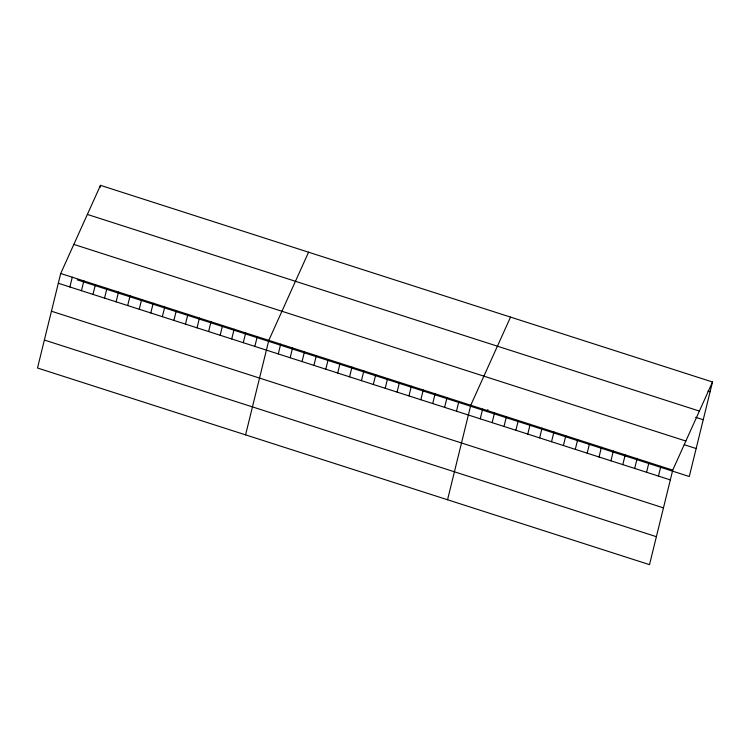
<?xml version="1.0" encoding="UTF-8"?>
<svg xmlns="http://www.w3.org/2000/svg" width="750" height="750" viewBox="0 0 750 750"><rect width="100%" height="100%" fill="white"/><g stroke="black" fill="none" stroke-linecap="round" stroke-linejoin="round"><path stroke-width="1.12" d="M60.713 273.488L37.5 368.006L649.509 564.656L672.731 470.138L712.5 381.994L100.491 185.344L60.713 273.488L672.731 470.138M69.881 286.969L72.272 277.209M99.956 187.519L100.491 185.344M81.441 290.681L83.841 280.922M93 294.403L95.4 284.634M104.559 298.116L106.959 288.347M116.119 301.828L118.519 292.059M127.678 305.541L130.078 295.781M139.238 309.253L141.638 299.494M150.797 312.975L153.197 303.206M162.356 316.688L164.756 306.919M173.916 320.4L176.316 310.631M185.484 324.113L187.875 314.353M197.044 327.825L199.434 318.066M208.603 331.547L211.003 321.778M220.162 335.259L222.562 325.491M231.722 338.972L234.122 329.203M243.281 342.684L245.681 332.925M254.841 346.397L257.241 336.637M245.587 434.869L268.8 340.35L308.569 252.206M278.278 353.934L280.678 344.166M290.166 357.75L292.566 347.981M302.044 361.566L304.444 351.806M313.922 365.381L316.322 355.622M325.8 369.197L328.2 359.438M337.688 373.022L340.078 363.253M349.566 376.837L351.966 367.069M361.444 380.653L363.844 370.884M373.322 384.469L375.722 374.709M385.209 388.284L387.6 378.525M397.087 392.1L399.488 382.341M408.966 395.925L411.366 386.156M420.844 399.741L423.244 389.972M432.722 403.556L435.122 393.788M444.609 407.372L447 397.613M456.488 411.188L458.888 401.428M447.553 499.763L470.766 405.244L510.534 317.1M480.244 418.828L482.644 409.059M487.322 411.619L487.828 409.547M492.131 422.644L494.522 412.875M504.009 426.459L506.409 416.691M515.887 430.275L518.288 420.516M527.766 434.091L530.166 424.331M539.644 437.906L542.044 428.147M551.531 441.731L553.931 431.962M563.409 445.547L565.809 435.778M575.288 449.363L577.688 439.594M587.166 453.178L589.566 443.419M599.053 456.994L601.444 447.234M610.931 460.809L613.331 451.05M622.809 464.634L625.209 454.866M634.688 468.45L637.087 458.681M646.575 472.266L648.966 462.497M658.453 476.081L660.853 466.322M712.5 381.994L689.288 476.512L77.269 279.862M707.944 391.059L710.1 391.753M87.366 214.434L699.375 411.075M695.672 417.291L703.228 419.719M73.838 244.406L685.856 441.047M684.272 444.722L696.15 448.538M58.322 283.256L670.331 479.897M51.45 311.222L663.459 507.872M44.372 340.041L656.381 536.681"/></g></svg>
